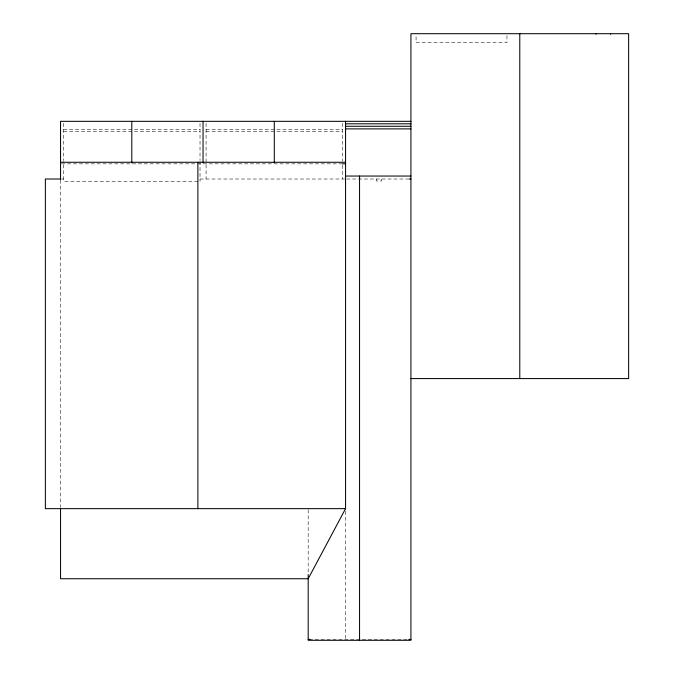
<?xml version="1.0" encoding="UTF-8"?>
<svg xmlns="http://www.w3.org/2000/svg" width="674" height="674" viewBox="0 0 674 674"><rect width="100%" height="100%" fill="white"/><g stroke="black" fill="none" stroke-linecap="round" stroke-linejoin="round"><path stroke-width="0.51" stroke-dasharray="3.37 2.53" d="M63.634 129.551L200.026 129.551M206.076 129.551L342.476 129.551M63.634 131.455L200.026 131.455M206.076 131.455L342.476 131.455M61.578 163.841L342.476 163.841M61.578 179.014L63.634 179.014M200.026 179.014L344.532 179.014M346.596 179.014L407.829 179.014M197.929 181.255L63.634 181.255L63.634 161.44M309.223 639.39L407.812 639.39M506.958 35.688L506.958 42.647L416.069 42.647L416.069 35.688M381.619 179.014L381.619 181.011L376.353 181.011L376.353 179.014M345.56 511.162L345.56 639.39M342.476 123.35L342.476 161.12M342.476 165.332L342.476 179.014M308.187 509.696L308.187 573.507M206.076 123.35L206.076 179.014M200.026 123.35L200.026 160.505M200.026 161.44L200.026 181.255M63.634 123.35L63.634 160.505M60.55 180.068L60.55 507.598"/><path stroke-width="1.01" d="M345.56 121.328L345.56 508.651L308.187 578.739L60.55 578.739L60.55 508.651M410.929 121.328L60.55 121.328L60.55 179.436M345.56 123.805L410.929 123.805M345.56 126.282L410.929 126.282M345.56 128.886L410.929 128.886M60.55 162.266L345.56 162.266M342.476 163.841L345.56 163.841M345.56 176.049L410.929 176.049M60.55 179.014L45.369 179.014L45.369 508.651L345.56 508.651M408.848 179.014L410.929 179.014M410.929 378.577L628.631 378.577L628.631 33.7L410.929 33.7L410.929 640.3L308.187 640.3L308.187 574.551M308.187 639.39L310.284 639.39M408.832 639.39L410.929 639.39M610.652 33.7L610.652 34.248M596.145 33.7L596.145 34.248M519.78 33.7L519.78 378.577M359.554 176.049L359.554 640.3M274.301 121.328L274.301 162.796M203.051 121.328L203.051 162.796M197.886 162.266L197.886 508.651M131.801 121.328L131.801 162.796"/></g></svg>
